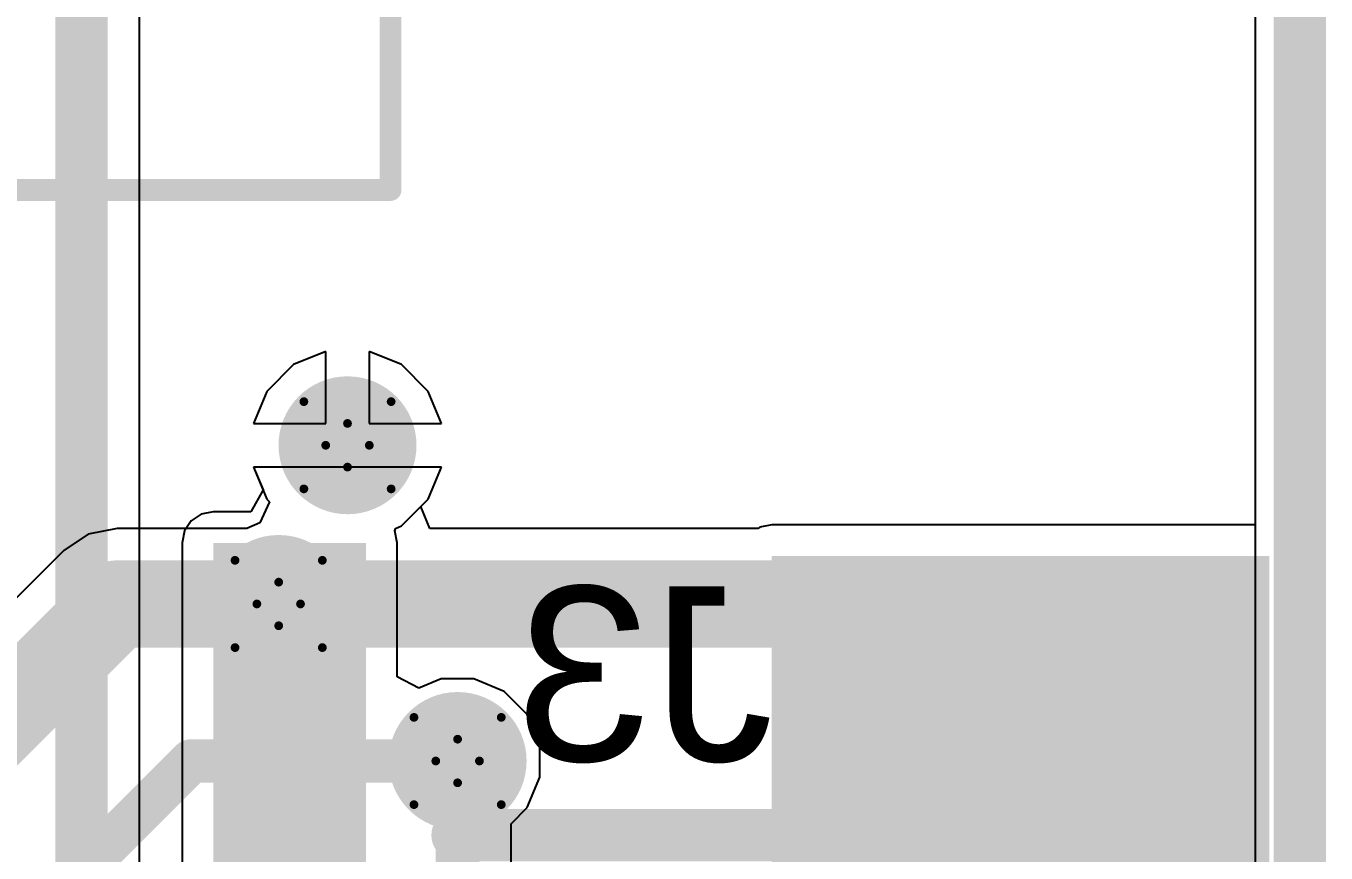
# Model space of a CAD drawing. Header units: inches. Extents: x -48 to 200, y -49 to 27.
# Drawn here: x 3.6411 to 3.939, y 1.1689 to 1.3585 of the extents above; entities that cross this region are included whole.
import ezdxf

# ---------------------------------------------------------------- set-up
doc = ezdxf.new("R2010")
doc.units = ezdxf.units.IN
doc.header["$MEASUREMENT"] = 0
for name, color, linetype in [('Board Outline', 216, 'Continuous'), ('Bottom Layer', 5, 'Continuous'), ('Bottom Overlay', 54, 'Continuous'), ('Bottom Paste', 16, 'Continuous'), ('Bottom Solder', 6, 'Continuous'), ('Drill Drawing', 1, 'Continuous'), ('Top Layer', 1, 'Continuous'), ('Top Solder', 216, 'Continuous'), ('Via Holes', 16, 'Continuous')]:
    doc.layers.add(name, color=color, linetype=linetype)
doc.styles.add('Arial', font='', dxfattribs={"height": 0.2})
doc.styles.get('Arial').set_extended_font_data('Arial')

# ---------------------------------------------------------------- blocks, each defined once
blk = doc.blocks.new('J49SMH_B_G_G_K_8M0_B_36')
at = {"layer": 'Bottom Overlay'}
for points in [[(0.227, 0.09509, 0.005, 0.005, 0), (-0.22752, 0.09509, 0.005, 0.005, 0)], [(-0.22752, 0.09509, 0.005, 0.005, 0), (-0.22752, 0.046, 0.005, 0.005, 0)]]:
    blk.add_lwpolyline(points, format="xyseb", dxfattribs=at)
blk.add_lwpolyline([(-0.22877, 0.09509, 0.0025, 0.0025, 1), (-0.22627, 0.09509, 0.0025, 0.0025, 1)], format="xyseb", close=True, dxfattribs=at)
blk.add_lwpolyline([(-0.22877, 0.09509, 0.0025, 0.0025, 1), (-0.22627, 0.09509, 0.0025, 0.0025, 1)], format="xyseb", close=True, dxfattribs=at)
blk = doc.blocks.new('20021121_00010C4LF__B_50')
at = {"layer": 'Bottom Layer'}
for points in [[(-0.11496, 0.12402), (-0.08504, 0.12402), (-0.08504, 0.02953), (-0.11496, 0.02953)], [(-0.06496, 0.12402), (-0.03504, 0.12402), (-0.03504, 0.02953), (-0.06496, 0.02953)], [(-0.01496, 0.12402), (0.01496, 0.12402), (0.01496, 0.02953), (-0.01496, 0.02953)], [(0.03504, 0.12402), (0.06496, 0.12402), (0.06496, 0.02953), (0.03504, 0.02953)], [(0.08504, 0.12402), (0.11496, 0.12402), (0.11496, 0.02953), (0.08504, 0.02953)], [(-0.11496, -0.02953), (-0.08504, -0.02953), (-0.08504, -0.12402), (-0.11496, -0.12402)], [(-0.06496, -0.02953), (-0.03504, -0.02953), (-0.03504, -0.12402), (-0.06496, -0.12402)], [(-0.01496, -0.02953), (0.01496, -0.02953), (0.01496, -0.12402), (-0.01496, -0.12402)], [(0.03504, -0.02953), (0.06496, -0.02953), (0.06496, -0.12402), (0.03504, -0.12402)], [(0.08504, -0.02953), (0.11496, -0.02953), (0.11496, -0.12402), (0.08504, -0.12402)]]:
    blk.add_hatch(color=5, dxfattribs=at).paths.add_polyline_path(points)
at = {"layer": 'Bottom Paste'}
for points in [[(-0.11496, 0.12402), (-0.08504, 0.12402), (-0.08504, 0.02953), (-0.11496, 0.02953)], [(-0.06496, 0.12402), (-0.03504, 0.12402), (-0.03504, 0.02953), (-0.06496, 0.02953)], [(-0.01496, 0.12402), (0.01496, 0.12402), (0.01496, 0.02953), (-0.01496, 0.02953)], [(0.03504, 0.12402), (0.06496, 0.12402), (0.06496, 0.02953), (0.03504, 0.02953)], [(0.08504, 0.12402), (0.11496, 0.12402), (0.11496, 0.02953), (0.08504, 0.02953)], [(-0.11496, -0.02953), (-0.08504, -0.02953), (-0.08504, -0.12402), (-0.11496, -0.12402)], [(-0.06496, -0.02953), (-0.03504, -0.02953), (-0.03504, -0.12402), (-0.06496, -0.12402)], [(-0.01496, -0.02953), (0.01496, -0.02953), (0.01496, -0.12402), (-0.01496, -0.12402)], [(0.03504, -0.02953), (0.06496, -0.02953), (0.06496, -0.12402), (0.03504, -0.12402)], [(0.08504, -0.02953), (0.11496, -0.02953), (0.11496, -0.12402), (0.08504, -0.12402)]]:
    blk.add_hatch(color=16, dxfattribs=at).paths.add_polyline_path(points)
at = {"layer": 'Bottom Solder'}
for points in [[(-0.11896, 0.12802), (-0.08104, 0.12802), (-0.08104, 0.02553), (-0.11896, 0.02553)], [(-0.06896, 0.12802), (-0.03104, 0.12802), (-0.03104, 0.02553), (-0.06896, 0.02553)], [(-0.01896, 0.12802), (0.01896, 0.12802), (0.01896, 0.02553), (-0.01896, 0.02553)], [(0.03104, 0.12802), (0.06896, 0.12802), (0.06896, 0.02553), (0.03104, 0.02553)], [(0.08104, 0.12802), (0.11896, 0.12802), (0.11896, 0.02553), (0.08104, 0.02553)], [(-0.11896, -0.02553), (-0.08104, -0.02553), (-0.08104, -0.12802), (-0.11896, -0.12802)], [(-0.06896, -0.02553), (-0.03104, -0.02553), (-0.03104, -0.12802), (-0.06896, -0.12802)], [(-0.01896, -0.02553), (0.01896, -0.02553), (0.01896, -0.12802), (-0.01896, -0.12802)], [(0.03104, -0.02553), (0.06896, -0.02553), (0.06896, -0.12802), (0.03104, -0.12802)], [(0.08104, -0.02553), (0.11896, -0.02553), (0.11896, -0.12802), (0.08104, -0.12802)]]:
    blk.add_hatch(color=6, dxfattribs=at).paths.add_polyline_path(points)
at = {"layer": 'Bottom Overlay'}
for points in [[(-0.125, 0.077, 0.01, 0.01, 1), (-0.135, 0.077, 0.01, 0.01, 1)], [(-0.1375, 0.077, 0.005, 0.005, 1), (-0.1325, 0.077, 0.005, 0.005, 1)], [(-0.1275, 0.077, 0.005, 0.005, 1), (-0.1225, 0.077, 0.005, 0.005, 1)], [(-0.13, 0.045, 0.006, 0.006, 1), (-0.124, 0.045, 0.006, 0.006, 1)], [(0.124, 0.045, 0.006, 0.006, 1), (0.13, 0.045, 0.006, 0.006, 1)], [(-0.13, -0.048, 0.006, 0.006, 1), (-0.124, -0.048, 0.006, 0.006, 1)], [(0.124, -0.048, 0.006, 0.006, 1), (0.13, -0.048, 0.006, 0.006, 1)]]:
    blk.add_lwpolyline(points, format="xyseb", close=True, dxfattribs=at)
for points in [[(-0.127, -0.048, 0.012, 0.012, 0), (-0.127, 0.045, 0.012, 0.012, 0)], [(0.127, -0.048, 0.012, 0.012, 0), (0.127, 0.045, 0.012, 0.012, 0)]]:
    blk.add_lwpolyline(points, format="xyseb", dxfattribs=at)

msp = doc.modelspace()

# ---------------------------------------------------------------- hatches: boundary and pattern name
at = {"layer": 'Bottom Layer'}
h = msp.add_hatch(color=5, dxfattribs=at)
edge = h.paths.add_edge_path()
edge.add_arc((3.71477, 1.26238), 0.01181, 0, 360)
h = msp.add_hatch(color=5, dxfattribs=at)
edge = h.paths.add_edge_path()
edge.add_arc((3.699, 1.226), 0.01181, 0, 360)
msp.add_hatch(color=5, dxfattribs=at).paths.add_polyline_path([(3.812, 1.13), (3.926, 1.13), (3.926, 1.237), (3.812, 1.237)])
h = msp.add_hatch(color=5, dxfattribs=at)
edge = h.paths.add_edge_path()
edge.add_arc((3.74, 1.19), 0.01181, 0, 360)
at = {"layer": 'Bottom Solder'}
h = msp.add_hatch(color=6, dxfattribs=at)
edge = h.paths.add_edge_path()
edge.add_arc((3.71477, 1.26238), 0.01581, 0, 360)
h = msp.add_hatch(color=6, dxfattribs=at)
edge = h.paths.add_edge_path()
edge.add_arc((3.699, 1.226), 0.01581, 0, 360)
h = msp.add_hatch(color=6, dxfattribs=at)
edge = h.paths.add_edge_path()
edge.add_arc((3.74, 1.19), 0.01581, 0, 360)
at = {"layer": 'Top Layer'}
h = msp.add_hatch(color=1, dxfattribs=at)
edge = h.paths.add_edge_path()
edge.add_arc((3.71477, 1.26238), 0.01181, 0, 360)
msp.add_hatch(color=1, dxfattribs=at).paths.add_polyline_path([(3.684, 0.868), (3.719, 0.868), (3.719, 1.24), (3.684, 1.24)])
h = msp.add_hatch(color=1, dxfattribs=at)
edge = h.paths.add_edge_path()
edge.add_arc((3.699, 1.226), 0.01181, 0, 360)
h = msp.add_hatch(color=1, dxfattribs=at)
edge = h.paths.add_edge_path()
edge.add_arc((3.74, 1.19), 0.01181, 0, 360)
at = {"layer": 'Top Solder'}
h = msp.add_hatch(color=216, dxfattribs=at)
edge = h.paths.add_edge_path()
edge.add_arc((3.71477, 1.26238), 0.01581, 0, 360)
h = msp.add_hatch(color=216, dxfattribs=at)
edge = h.paths.add_edge_path()
edge.add_arc((3.699, 1.226), 0.01581, 0, 360)
h = msp.add_hatch(color=216, dxfattribs=at)
edge = h.paths.add_edge_path()
edge.add_arc((3.74, 1.19), 0.01581, 0, 360)
at = {"layer": 'Via Holes'}
h = msp.add_hatch(color=7, dxfattribs=at)
edge = h.paths.add_edge_path()
edge.add_arc((3.71477, 1.26238), 0.00591, 0, 360)
h = msp.add_hatch(color=7, dxfattribs=at)
edge = h.paths.add_edge_path()
edge.add_arc((3.699, 1.226), 0.00591, 0, 360)
h = msp.add_hatch(color=7, dxfattribs=at)
edge = h.paths.add_edge_path()
edge.add_arc((3.74, 1.19), 0.00591, 0, 360)

# ---------------------------------------------------------------- linework, layer by layer
at = {"layer": 'Board Outline'}
msp.add_lwpolyline([(3.933, -0.069, 0.012, 0.012, 0), (3.933, 1.931, 0.012, 0.012, 0)], format="xyseb", dxfattribs=at)
at = {"layer": 'Bottom Layer'}
for p, q in [((3.9228, 1.9208), (3.9228, 1.24414)), ((3.70977, 1.28391), (3.70242, 1.28087)), ((3.70977, 1.26738), (3.70977, 1.28391)), ((3.72713, 1.28087), (3.71977, 1.28391)), ((3.71977, 1.28391), (3.71977, 1.26738)), ((3.70242, 1.28087), (3.69628, 1.27473)), ((3.73326, 1.27473), (3.72713, 1.28087)), ((3.69628, 1.27473), (3.69323, 1.26738)), ((3.73631, 1.26738), (3.73326, 1.27473)), ((3.69323, 1.26738), (3.70977, 1.26738)), ((3.71977, 1.26738), (3.73631, 1.26738)), ((3.73631, 1.25738), (3.69323, 1.25738)), ((3.69323, 1.25738), (3.69628, 1.25002)), ((3.73326, 1.25002), (3.73631, 1.25738)), ((3.69687, 1.24943), (3.69467, 1.24457)), ((3.69628, 1.25002), (3.69687, 1.24943)), ((3.73157, 1.24833), (3.73326, 1.25002)), ((3.73364, 1.24333), (3.73157, 1.24833)), ((3.662, 1.24333), (3.65537, 1.24201)), ((3.69169, 1.24333), (3.662, 1.24333)), ((3.69467, 1.24457), (3.69169, 1.24333)), ((3.80888, 1.24333), (3.73364, 1.24333)), ((3.80927, 1.24359), (3.80888, 1.24333)), ((3.812, 1.24414), (3.80927, 1.24359)), ((3.9228, 1.24414), (3.812, 1.24414)), ((3.65537, 1.24201), (3.64974, 1.23826)), ((3.64974, 1.23826), (3.57091, 1.15943))]:
    msp.add_line(p, q, dxfattribs=at)
for points in [[(3.578, 1.142, 0.02, 0.02, 0), (3.662, 1.226, 0.02, 0.02, 0)], [(3.662, 1.226, 0.02, 0.02, 0), (3.699, 1.226, 0.02, 0.02, 0)], [(3.699, 1.226, 0.02, 0.02, 0), (3.817, 1.226, 0.02, 0.02, 0)], [(3.817, 1.226, 0.01, 0.01, 0), (3.864, 1.179, 0.01, 0.01, 0)], [(3.58181, 1.09281, 0.01, 0.01, 0), (3.679, 1.19, 0.01, 0.01, 0)], [(3.679, 1.19, 0.01, 0.01, 0), (3.74, 1.19, 0.01, 0.01, 0)], [(3.864, 1.14677, 0.01, 0.01, 0), (3.864, 1.179, 0.01, 0.01, 0)]]:
    msp.add_lwpolyline(points, format="xyseb", dxfattribs=at)
for points in [[(3.657, 1.226, 0.01, 0.01, 1), (3.667, 1.226, 0.01, 0.01, 1)], [(3.657, 1.226, 0.01, 0.01, 1), (3.667, 1.226, 0.01, 0.01, 1)], [(3.694, 1.226, 0.01, 0.01, 1), (3.704, 1.226, 0.01, 0.01, 1)], [(3.694, 1.226, 0.01, 0.01, 1), (3.704, 1.226, 0.01, 0.01, 1)], [(3.812, 1.226, 0.01, 0.01, 1), (3.822, 1.226, 0.01, 0.01, 1)], [(3.8145, 1.226, 0.005, 0.005, 1), (3.8195, 1.226, 0.005, 0.005, 1)], [(3.6765, 1.19, 0.005, 0.005, 1), (3.6815, 1.19, 0.005, 0.005, 1)], [(3.6765, 1.19, 0.005, 0.005, 1), (3.6815, 1.19, 0.005, 0.005, 1)], [(3.7375, 1.19, 0.005, 0.005, 1), (3.7425, 1.19, 0.005, 0.005, 1)], [(3.8615, 1.179, 0.005, 0.005, 1), (3.8665, 1.179, 0.005, 0.005, 1)], [(3.8615, 1.179, 0.005, 0.005, 1), (3.8665, 1.179, 0.005, 0.005, 1)]]:
    msp.add_lwpolyline(points, format="xyseb", close=True, dxfattribs=at)
at = {"layer": 'Drill Drawing'}
for points in [[(3.70477, 1.27238, 0.002, 0.002, 0), (3.71477, 1.26738, 0.002, 0.002, 0)], [(3.70477, 1.27238, 0.002, 0.002, 0), (3.70977, 1.26238, 0.002, 0.002, 0)], [(3.71477, 1.26738, 0.002, 0.002, 0), (3.72477, 1.27238, 0.002, 0.002, 0)], [(3.71977, 1.26238, 0.002, 0.002, 0), (3.72477, 1.27238, 0.002, 0.002, 0)], [(3.70477, 1.25238, 0.002, 0.002, 0), (3.70977, 1.26238, 0.002, 0.002, 0)], [(3.71977, 1.26238, 0.002, 0.002, 0), (3.72477, 1.25238, 0.002, 0.002, 0)], [(3.70477, 1.25238, 0.002, 0.002, 0), (3.71477, 1.25738, 0.002, 0.002, 0)], [(3.71477, 1.25738, 0.002, 0.002, 0), (3.72477, 1.25238, 0.002, 0.002, 0)], [(3.689, 1.236, 0.002, 0.002, 0), (3.699, 1.231, 0.002, 0.002, 0)], [(3.689, 1.236, 0.002, 0.002, 0), (3.694, 1.226, 0.002, 0.002, 0)], [(3.699, 1.231, 0.002, 0.002, 0), (3.709, 1.236, 0.002, 0.002, 0)], [(3.704, 1.226, 0.002, 0.002, 0), (3.709, 1.236, 0.002, 0.002, 0)], [(3.689, 1.216, 0.002, 0.002, 0), (3.694, 1.226, 0.002, 0.002, 0)], [(3.704, 1.226, 0.002, 0.002, 0), (3.709, 1.216, 0.002, 0.002, 0)], [(3.689, 1.216, 0.002, 0.002, 0), (3.699, 1.221, 0.002, 0.002, 0)], [(3.699, 1.221, 0.002, 0.002, 0), (3.709, 1.216, 0.002, 0.002, 0)], [(3.73, 1.2, 0.002, 0.002, 0), (3.74, 1.195, 0.002, 0.002, 0)], [(3.73, 1.2, 0.002, 0.002, 0), (3.735, 1.19, 0.002, 0.002, 0)], [(3.74, 1.195, 0.002, 0.002, 0), (3.75, 1.2, 0.002, 0.002, 0)], [(3.745, 1.19, 0.002, 0.002, 0), (3.75, 1.2, 0.002, 0.002, 0)], [(3.73, 1.18, 0.002, 0.002, 0), (3.735, 1.19, 0.002, 0.002, 0)], [(3.745, 1.19, 0.002, 0.002, 0), (3.75, 1.18, 0.002, 0.002, 0)], [(3.73, 1.18, 0.002, 0.002, 0), (3.74, 1.185, 0.002, 0.002, 0)], [(3.74, 1.185, 0.002, 0.002, 0), (3.75, 1.18, 0.002, 0.002, 0)]]:
    msp.add_lwpolyline(points, format="xyseb", dxfattribs=at)
for points in [[(3.70427, 1.27238, 0.001, 0.001, 1), (3.70527, 1.27238, 0.001, 0.001, 1)], [(3.70427, 1.27238, 0.001, 0.001, 1), (3.70527, 1.27238, 0.001, 0.001, 1)], [(3.72427, 1.27238, 0.001, 0.001, 1), (3.72527, 1.27238, 0.001, 0.001, 1)], [(3.72427, 1.27238, 0.001, 0.001, 1), (3.72527, 1.27238, 0.001, 0.001, 1)], [(3.71427, 1.26738, 0.001, 0.001, 1), (3.71527, 1.26738, 0.001, 0.001, 1)], [(3.71427, 1.26738, 0.001, 0.001, 1), (3.71527, 1.26738, 0.001, 0.001, 1)], [(3.70927, 1.26238, 0.001, 0.001, 1), (3.71027, 1.26238, 0.001, 0.001, 1)], [(3.70927, 1.26238, 0.001, 0.001, 1), (3.71027, 1.26238, 0.001, 0.001, 1)], [(3.71927, 1.26238, 0.001, 0.001, 1), (3.72027, 1.26238, 0.001, 0.001, 1)], [(3.71927, 1.26238, 0.001, 0.001, 1), (3.72027, 1.26238, 0.001, 0.001, 1)], [(3.71427, 1.25738, 0.001, 0.001, 1), (3.71527, 1.25738, 0.001, 0.001, 1)], [(3.71427, 1.25738, 0.001, 0.001, 1), (3.71527, 1.25738, 0.001, 0.001, 1)], [(3.70427, 1.25238, 0.001, 0.001, 1), (3.70527, 1.25238, 0.001, 0.001, 1)], [(3.70427, 1.25238, 0.001, 0.001, 1), (3.70527, 1.25238, 0.001, 0.001, 1)], [(3.72427, 1.25238, 0.001, 0.001, 1), (3.72527, 1.25238, 0.001, 0.001, 1)], [(3.72427, 1.25238, 0.001, 0.001, 1), (3.72527, 1.25238, 0.001, 0.001, 1)], [(3.6885, 1.236, 0.001, 0.001, 1), (3.6895, 1.236, 0.001, 0.001, 1)], [(3.6885, 1.236, 0.001, 0.001, 1), (3.6895, 1.236, 0.001, 0.001, 1)], [(3.7085, 1.236, 0.001, 0.001, 1), (3.7095, 1.236, 0.001, 0.001, 1)], [(3.7085, 1.236, 0.001, 0.001, 1), (3.7095, 1.236, 0.001, 0.001, 1)], [(3.6985, 1.231, 0.001, 0.001, 1), (3.6995, 1.231, 0.001, 0.001, 1)], [(3.6985, 1.231, 0.001, 0.001, 1), (3.6995, 1.231, 0.001, 0.001, 1)], [(3.6935, 1.226, 0.001, 0.001, 1), (3.6945, 1.226, 0.001, 0.001, 1)], [(3.6935, 1.226, 0.001, 0.001, 1), (3.6945, 1.226, 0.001, 0.001, 1)], [(3.7035, 1.226, 0.001, 0.001, 1), (3.7045, 1.226, 0.001, 0.001, 1)], [(3.7035, 1.226, 0.001, 0.001, 1), (3.7045, 1.226, 0.001, 0.001, 1)], [(3.6985, 1.221, 0.001, 0.001, 1), (3.6995, 1.221, 0.001, 0.001, 1)], [(3.6985, 1.221, 0.001, 0.001, 1), (3.6995, 1.221, 0.001, 0.001, 1)], [(3.6885, 1.216, 0.001, 0.001, 1), (3.6895, 1.216, 0.001, 0.001, 1)], [(3.6885, 1.216, 0.001, 0.001, 1), (3.6895, 1.216, 0.001, 0.001, 1)], [(3.7085, 1.216, 0.001, 0.001, 1), (3.7095, 1.216, 0.001, 0.001, 1)], [(3.7085, 1.216, 0.001, 0.001, 1), (3.7095, 1.216, 0.001, 0.001, 1)], [(3.7295, 1.2, 0.001, 0.001, 1), (3.7305, 1.2, 0.001, 0.001, 1)], [(3.7295, 1.2, 0.001, 0.001, 1), (3.7305, 1.2, 0.001, 0.001, 1)], [(3.7495, 1.2, 0.001, 0.001, 1), (3.7505, 1.2, 0.001, 0.001, 1)], [(3.7495, 1.2, 0.001, 0.001, 1), (3.7505, 1.2, 0.001, 0.001, 1)], [(3.7395, 1.195, 0.001, 0.001, 1), (3.7405, 1.195, 0.001, 0.001, 1)], [(3.7395, 1.195, 0.001, 0.001, 1), (3.7405, 1.195, 0.001, 0.001, 1)], [(3.7345, 1.19, 0.001, 0.001, 1), (3.7355, 1.19, 0.001, 0.001, 1)], [(3.7345, 1.19, 0.001, 0.001, 1), (3.7355, 1.19, 0.001, 0.001, 1)], [(3.7445, 1.19, 0.001, 0.001, 1), (3.7455, 1.19, 0.001, 0.001, 1)], [(3.7445, 1.19, 0.001, 0.001, 1), (3.7455, 1.19, 0.001, 0.001, 1)], [(3.7395, 1.185, 0.001, 0.001, 1), (3.7405, 1.185, 0.001, 0.001, 1)], [(3.7395, 1.185, 0.001, 0.001, 1), (3.7405, 1.185, 0.001, 0.001, 1)], [(3.7295, 1.18, 0.001, 0.001, 1), (3.7305, 1.18, 0.001, 0.001, 1)], [(3.7295, 1.18, 0.001, 0.001, 1), (3.7305, 1.18, 0.001, 0.001, 1)], [(3.7495, 1.18, 0.001, 0.001, 1), (3.7505, 1.18, 0.001, 0.001, 1)], [(3.7495, 1.18, 0.001, 0.001, 1), (3.7505, 1.18, 0.001, 0.001, 1)]]:
    msp.add_lwpolyline(points, format="xyseb", close=True, dxfattribs=at)
at = {"layer": 'Top Layer'}
for p, q in [((3.9228, 1.9208), (3.9228, 1.09463)), ((3.66707, 1.05981), (3.66707, 1.52519)), ((3.70977, 1.28391), (3.70242, 1.28087)), ((3.70977, 1.26738), (3.70977, 1.28391)), ((3.72713, 1.28087), (3.71977, 1.28391)), ((3.71977, 1.28391), (3.71977, 1.26738)), ((3.70242, 1.28087), (3.69628, 1.27473)), ((3.73326, 1.27473), (3.72713, 1.28087)), ((3.69628, 1.27473), (3.69323, 1.26738)), ((3.73631, 1.26738), (3.73326, 1.27473)), ((3.69323, 1.26738), (3.70977, 1.26738)), ((3.71977, 1.26738), (3.73631, 1.26738)), ((3.73631, 1.25738), (3.69323, 1.25738)), ((3.69323, 1.25738), (3.69541, 1.25214)), ((3.73326, 1.25002), (3.73631, 1.25738)), ((3.69541, 1.25214), (3.69263, 1.24714)), ((3.72713, 1.24389), (3.73326, 1.25002)), ((3.68127, 1.24659), (3.67895, 1.24505)), ((3.684, 1.24714), (3.68127, 1.24659)), ((3.69263, 1.24714), (3.684, 1.24714)), ((3.67741, 1.24273), (3.67686, 1.24)), ((3.67895, 1.24505), (3.67741, 1.24273)), ((3.72559, 1.24273), (3.72577, 1.24333)), ((3.72614, 1.24), (3.72559, 1.24273)), ((3.72577, 1.24333), (3.72713, 1.24389)), ((3.67686, 1.24), (3.67686, 0.868)), ((3.72614, 1.20927), (3.72614, 1.24)), ((3.73114, 1.20669), (3.72614, 1.20927)), ((3.73626, 1.20881), (3.73114, 1.20669)), ((3.74374, 1.20881), (3.73626, 1.20881)), ((3.75066, 1.20595), (3.74374, 1.20881)), ((3.75595, 1.20066), (3.75066, 1.20595)), ((3.75881, 1.19374), (3.75595, 1.20066)), ((3.75881, 1.18626), (3.75881, 1.19374)), ((3.75595, 1.17934), (3.75881, 1.18626)), ((3.75224, 1.17563), (3.75595, 1.17934)), ((3.75224, 0.93237), (3.75224, 1.17563))]:
    msp.add_line(p, q, dxfattribs=at)
for points in [[(3.65381, 1.05981, 0.012, 0.012, 0), (3.65381, 1.52519, 0.012, 0.012, 0)], [(3.74, 0.918, 0.01, 0.01, 0), (3.74, 1.19, 0.01, 0.01, 0)]]:
    msp.add_lwpolyline(points, format="xyseb", dxfattribs=at)
msp.add_lwpolyline([(3.7375, 1.19, 0.005, 0.005, 1), (3.7425, 1.19, 0.005, 0.005, 1)], format="xyseb", close=True, dxfattribs=at)

# ---------------------------------------------------------------- block references
for name, p, rotation in [('J49SMH_B_G_G_K_8M0_B_36', (3.49712, 1.416), 180), ('20021121_00010C4LF__B_50', (3.788, 1.046), 270)]:
    msp.add_blockref(name, p, dxfattribs=dict(rotation=rotation))

# ---------------------------------------------------------------- texts
at = {"layer": 'Bottom Overlay', "style": 'Arial', "text_generation_flag": 2}
msp.add_text('J3', height=0.04, dxfattribs=at).set_placement((3.81232, 1.19001))

doc.saveas('drawing.dxf')
